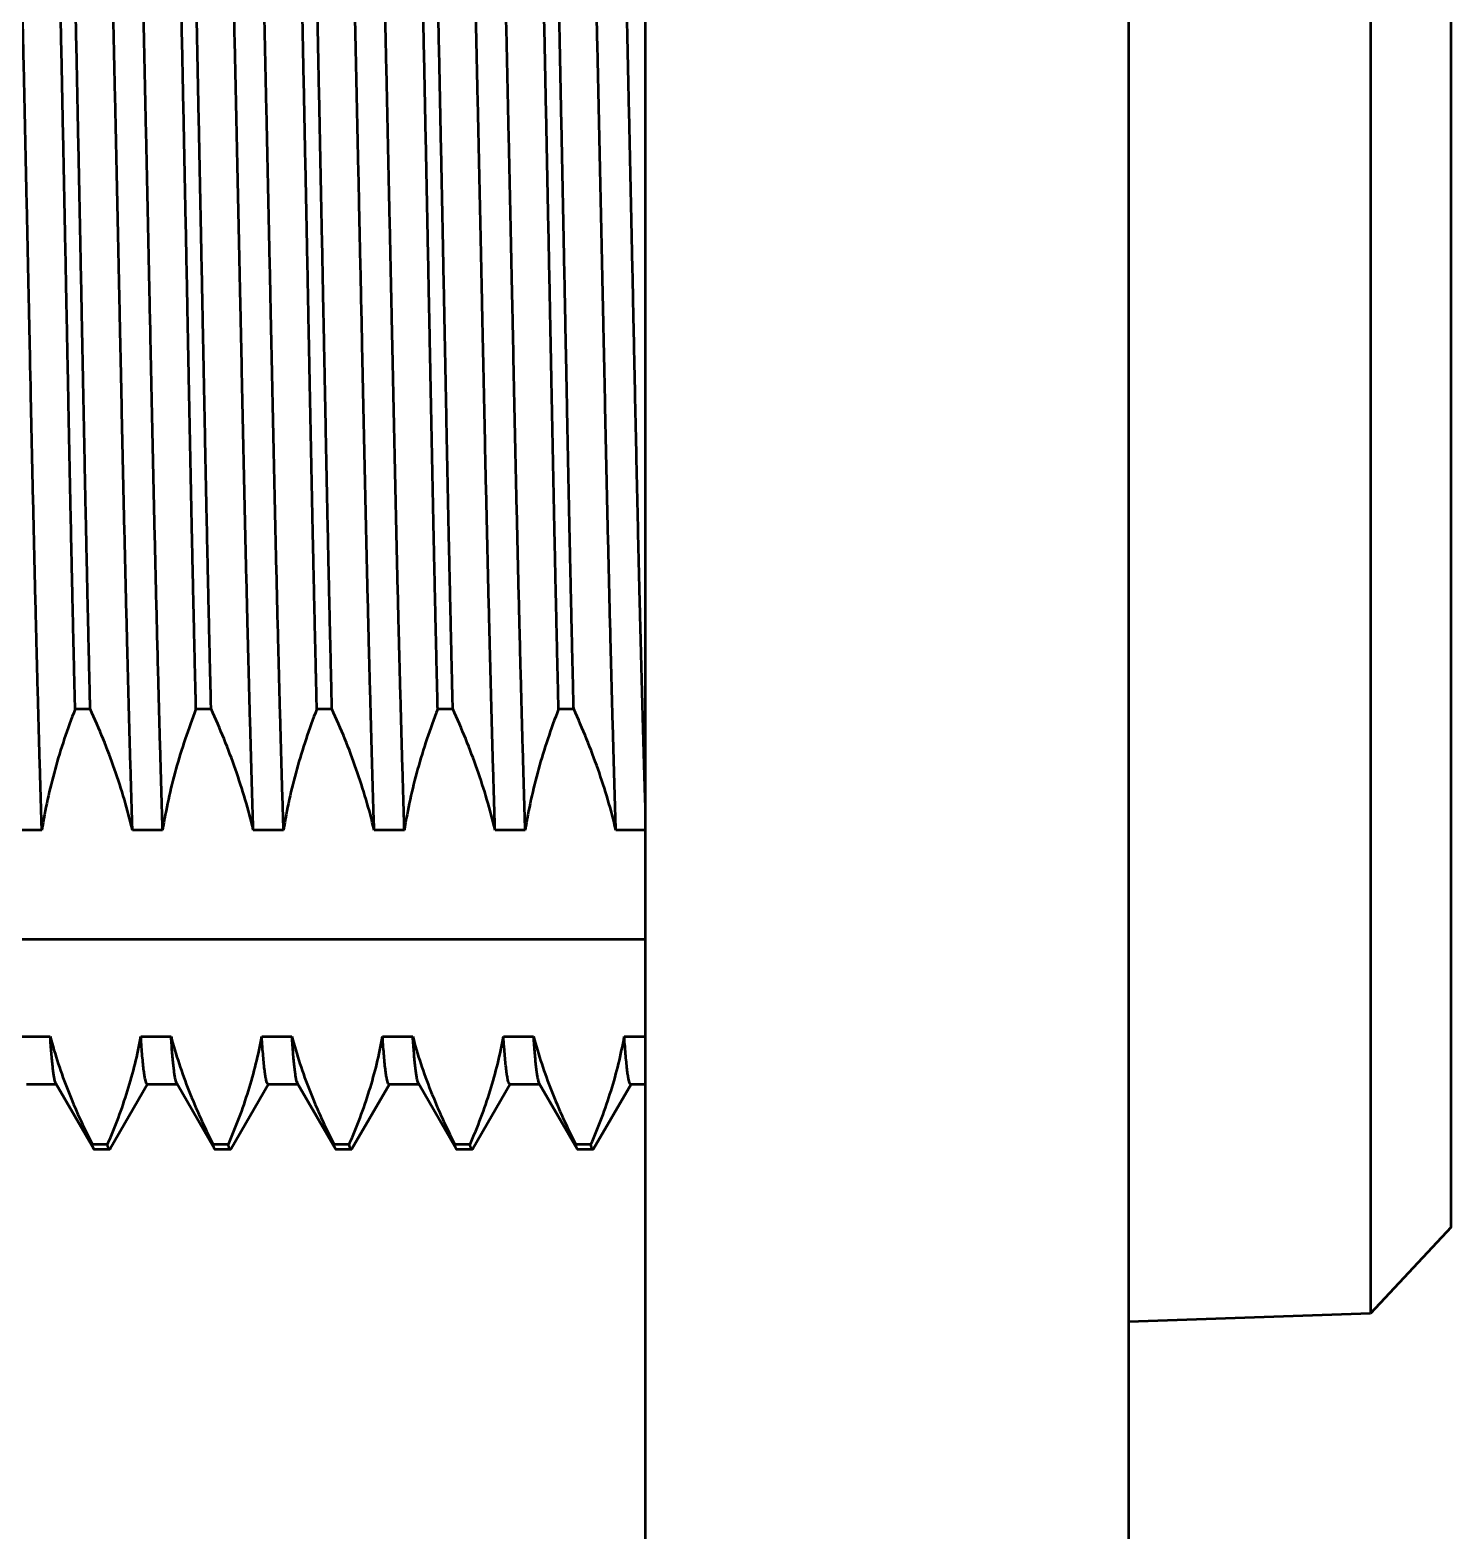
# Model space of a CAD drawing. Header units: millimetres. Extents: x -86 to 841, y -58 to 594.
# Drawn here: x 556.6 to 565.42, y 241.76 to 251.07 of the extents above; entities that cross this region are included whole.
import ezdxf

# ---------------------------------------------------------------- set-up
doc = ezdxf.new("R2010")
doc.units = ezdxf.units.MM
doc.layers.add('Visible (ISO)', color=7, linetype='Continuous', lineweight=50)

msp = doc.modelspace()

# ---------------------------------------------------------------- linework, layer by layer
at = {"layer": 'Visible (ISO)'}
for p, q in [((563.416, 210.6206), (563.416, 312.6206)), ((560.416, 306.1211), (560.416, 217.1085)), ((564.9163, 257.1381), (564.9163, 243.1032)), ((565.416, 243.639), (565.416, 256.6022)), ((556.878, 246.8547), (556.9718, 246.8547)), ((557.628, 246.8547), (557.7218, 246.8547)), ((558.378, 246.8547), (558.4718, 246.8547)), ((559.128, 246.8547), (559.2218, 246.8547)), ((559.878, 246.8547), (559.9718, 246.8547)), ((556.6712, 246.1029), (556.4837, 246.1029)), ((557.4212, 246.1029), (557.2337, 246.1029)), ((558.1712, 246.1029), (557.9837, 246.1029)), ((558.9212, 246.1029), (558.7337, 246.1029)), ((559.6712, 246.1029), (559.4837, 246.1029)), ((560.416, 246.1029), (560.2337, 246.1029)), ((547.8273, 245.4254), (560.416, 245.4254)), ((556.5358, 244.8212), (556.7233, 244.8212)), ((557.2858, 244.8212), (557.4733, 244.8212)), ((558.0358, 244.8212), (558.2233, 244.8212)), ((558.7858, 244.8212), (558.9733, 244.8212)), ((559.5358, 244.8212), (559.7233, 244.8212)), ((560.2858, 244.8212), (560.416, 244.8212)), ((556.5755, 244.5266), (556.7607, 244.5266)), ((556.9931, 244.1243), (556.7585, 244.5306)), ((557.3278, 244.5266), (557.0953, 244.1243)), ((557.3255, 244.5266), (557.5107, 244.5266)), ((557.7431, 244.1243), (557.5085, 244.5306)), ((558.0778, 244.5266), (557.8453, 244.1243)), ((558.0755, 244.5266), (558.2607, 244.5266)), ((558.4931, 244.1243), (558.2585, 244.5306)), ((558.8278, 244.5266), (558.5953, 244.1243)), ((558.8255, 244.5266), (559.0107, 244.5266)), ((559.2431, 244.1243), (559.0085, 244.5306)), ((559.5778, 244.5266), (559.3453, 244.1243)), ((559.5755, 244.5266), (559.7607, 244.5266)), ((559.9931, 244.1243), (559.7585, 244.5306)), ((560.3278, 244.5266), (560.0953, 244.1243)), ((560.3255, 244.5266), (560.416, 244.5266)), ((557.0789, 244.1508), (556.9852, 244.1508)), ((557.0912, 244.1206), (556.9974, 244.1206)), ((557.8289, 244.1508), (557.7352, 244.1508)), ((557.8412, 244.1206), (557.7474, 244.1206)), ((558.5789, 244.1508), (558.4852, 244.1508)), ((558.5912, 244.1206), (558.4974, 244.1206)), ((559.3289, 244.1508), (559.2352, 244.1508)), ((559.3412, 244.1206), (559.2474, 244.1206)), ((560.0789, 244.1508), (559.9852, 244.1508)), ((560.0912, 244.1206), (559.9974, 244.1206)), ((565.416, 243.639), (564.9163, 243.1032)), ((564.9163, 243.1032), (563.416, 243.0508))]:
    msp.add_line(p, q, dxfattribs=at)
for points, weights, knots in [([(556.878, 246.8547), (556.8572, 247.7134), (556.8379, 248.7083), (556.791, 251.1237), (556.7441, 253.2454), (556.6972, 255.367), (556.6504, 255.952), (556.6348, 256.1458), (556.6181, 256.1169)], [0.962660741352, 0.967178132478, 1, 0.923879532511, 1, 0.923879532511, 1, 0.973432397853, 0.965410070246], [0.4578965, 0.4578965, 0.4578965, 0.45982143, 0.45982143, 0.46428571, 0.46428571, 0.46875, 0.46875, 0.47030813, 0.47030813, 0.47030813]), ([(556.9718, 246.8547), (556.9509, 247.7134), (556.9316, 248.7083), (556.8847, 251.1237), (556.8379, 253.2454), (556.791, 255.367), (556.7441, 255.952), (556.7306, 256.1206), (556.7162, 256.1206)], [0.962660741352, 0.967178132478, 1, 0.923879532511, 1, 0.923879532511, 1, 0.976805622715, 0.967746185884], [0.42218222, 0.42218222, 0.42218222, 0.42410714, 0.42410714, 0.42857143, 0.42857143, 0.43303571, 0.43303571, 0.43439601, 0.43439601, 0.43439601]), ([(557.628, 246.8547), (557.6072, 247.7134), (557.5879, 248.7083), (557.541, 251.1237), (557.4941, 253.2454), (557.4472, 255.367), (557.4004, 255.952), (557.3848, 256.1458), (557.3681, 256.1169)], [0.962660741352, 0.967178132478, 1, 0.923879532511, 1, 0.923879532511, 1, 0.973432397853, 0.965410070246], [0.42218222, 0.42218222, 0.42218222, 0.42410714, 0.42410714, 0.42857143, 0.42857143, 0.43303571, 0.43303571, 0.43459384, 0.43459384, 0.43459384]), ([(557.7218, 246.8547), (557.7009, 247.7134), (557.6816, 248.7083), (557.6347, 251.1237), (557.5879, 253.2454), (557.541, 255.367), (557.4941, 255.952), (557.4806, 256.1206), (557.4662, 256.1206)], [0.962660741352, 0.967178132478, 1, 0.923879532511, 1, 0.923879532511, 1, 0.976805622715, 0.967746185884], [0.38646793, 0.38646793, 0.38646793, 0.38839286, 0.38839286, 0.39285714, 0.39285714, 0.39732143, 0.39732143, 0.39868172, 0.39868172, 0.39868172]), ([(558.378, 246.8547), (558.3572, 247.7134), (558.3379, 248.7083), (558.291, 251.1237), (558.2441, 253.2454), (558.1972, 255.367), (558.1504, 255.952), (558.1348, 256.1458), (558.1181, 256.1169)], [0.962660741352, 0.967178132478, 1, 0.923879532511, 1, 0.923879532511, 1, 0.973432397853, 0.965410070246], [0.38646793, 0.38646793, 0.38646793, 0.38839286, 0.38839286, 0.39285714, 0.39285714, 0.39732143, 0.39732143, 0.39887956, 0.39887956, 0.39887956]), ([(558.4718, 246.8547), (558.4509, 247.7134), (558.4316, 248.7083), (558.3847, 251.1237), (558.3379, 253.2454), (558.291, 255.367), (558.2441, 255.952), (558.2306, 256.1206), (558.2162, 256.1206)], [0.962660741352, 0.967178132478, 1, 0.923879532511, 1, 0.923879532511, 1, 0.976805622715, 0.967746185884], [0.35075365, 0.35075365, 0.35075365, 0.35267857, 0.35267857, 0.35714286, 0.35714286, 0.36160714, 0.36160714, 0.36296744, 0.36296744, 0.36296744]), ([(559.128, 246.8547), (559.1072, 247.7134), (559.0879, 248.7083), (559.041, 251.1237), (558.9941, 253.2454), (558.9472, 255.367), (558.9004, 255.952), (558.8848, 256.1458), (558.8681, 256.1169)], [0.962660741352, 0.967178132478, 1, 0.923879532511, 1, 0.923879532511, 1, 0.973432397853, 0.965410070246], [0.35075365, 0.35075365, 0.35075365, 0.35267857, 0.35267857, 0.35714286, 0.35714286, 0.36160714, 0.36160714, 0.36316527, 0.36316527, 0.36316527]), ([(559.2218, 246.8547), (559.2009, 247.7134), (559.1816, 248.7083), (559.1347, 251.1237), (559.0879, 253.2454), (559.041, 255.367), (558.9941, 255.952), (558.9806, 256.1206), (558.9662, 256.1206)], [0.962660741352, 0.967178132478, 1, 0.923879532511, 1, 0.923879532511, 1, 0.976805622714, 0.967746185884], [0.31503936, 0.31503936, 0.31503936, 0.31696429, 0.31696429, 0.32142857, 0.32142857, 0.32589286, 0.32589286, 0.32725315, 0.32725315, 0.32725315]), ([(559.878, 246.8547), (559.8572, 247.7134), (559.8379, 248.7083), (559.791, 251.1237), (559.7441, 253.2454), (559.6972, 255.367), (559.6504, 255.952), (559.6348, 256.1458), (559.6181, 256.1169)], [0.962660741352, 0.967178132478, 1, 0.923879532511, 1, 0.923879532511, 1, 0.973432397853, 0.965410070246], [0.31503936, 0.31503936, 0.31503936, 0.31696429, 0.31696429, 0.32142857, 0.32142857, 0.32589286, 0.32589286, 0.32745098, 0.32745098, 0.32745098]), ([(559.9718, 246.8547), (559.9509, 247.7134), (559.9316, 248.7083), (559.8847, 251.1237), (559.8379, 253.2454), (559.791, 255.367), (559.7441, 255.952), (559.7306, 256.1206), (559.7162, 256.1206)], [0.962660741352, 0.967178132478, 1, 0.923879532511, 1, 0.923879532511, 1, 0.976805622715, 0.967746185884], [0.27932507, 0.27932507, 0.27932507, 0.28125, 0.28125, 0.28571429, 0.28571429, 0.29017857, 0.29017857, 0.29153887, 0.29153887, 0.29153887]), ([(556.6712, 246.1029), (556.6362, 247.2298), (556.6035, 248.8038), (556.5566, 251.0558), (556.5097, 253.034), (556.4629, 255.0121), (556.416, 255.5575), (556.4025, 255.7147), (556.388, 255.7147)], [0.968998828714, 0.945548623307, 1, 0.923879532511, 1, 0.923879532511, 1, 0.976805622714, 0.967746185884], [0.45662798, 0.45662798, 0.45662798, 0.45982143, 0.45982143, 0.46428571, 0.46428571, 0.46875, 0.46875, 0.4701103, 0.4701103, 0.4701103]), ([(557.2337, 246.1029), (557.1987, 247.2298), (557.166, 248.8038), (557.1191, 251.0558), (557.0722, 253.034), (557.0254, 255.0121), (556.9785, 255.5575), (556.9671, 255.6899), (556.955, 255.7108)], [0.968998828714, 0.945548623307, 1, 0.923879532511, 1, 0.923879532511, 1, 0.980392598618, 0.970886296234], [0.4209137, 0.4209137, 0.4209137, 0.42410714, 0.42410714, 0.42857143, 0.42857143, 0.43303571, 0.43303571, 0.43418564, 0.43418564, 0.43418564]), ([(557.4212, 246.1029), (557.3862, 247.2298), (557.3535, 248.8038), (557.3066, 251.0558), (557.2597, 253.034), (557.2129, 255.0121), (557.166, 255.5575), (557.1525, 255.7147), (557.138, 255.7147)], [0.968998828714, 0.945548623307, 1, 0.923879532511, 1, 0.923879532511, 1, 0.976805622714, 0.967746185884], [0.4209137, 0.4209137, 0.4209137, 0.42410714, 0.42410714, 0.42857143, 0.42857143, 0.43303571, 0.43303571, 0.43439601, 0.43439601, 0.43439601]), ([(557.9837, 246.1029), (557.9487, 247.2298), (557.916, 248.8038), (557.8691, 251.0558), (557.8222, 253.034), (557.7754, 255.0121), (557.7285, 255.5575), (557.7171, 255.6899), (557.705, 255.7108)], [0.968998828714, 0.945548623307, 1, 0.923879532511, 1, 0.923879532511, 1, 0.980392598618, 0.970886296234], [0.38519941, 0.38519941, 0.38519941, 0.38839286, 0.38839286, 0.39285714, 0.39285714, 0.39732143, 0.39732143, 0.39847136, 0.39847136, 0.39847136]), ([(558.1712, 246.1029), (558.1362, 247.2298), (558.1035, 248.8038), (558.0566, 251.0558), (558.0097, 253.034), (557.9629, 255.0121), (557.916, 255.5575), (557.9025, 255.7147), (557.888, 255.7147)], [0.968998828714, 0.945548623307, 1, 0.923879532511, 1, 0.923879532511, 1, 0.976805622714, 0.967746185884], [0.38519941, 0.38519941, 0.38519941, 0.38839286, 0.38839286, 0.39285714, 0.39285714, 0.39732143, 0.39732143, 0.39868172, 0.39868172, 0.39868172]), ([(558.7337, 246.1029), (558.6987, 247.2298), (558.666, 248.8038), (558.6191, 251.0558), (558.5722, 253.034), (558.5254, 255.0121), (558.4785, 255.5575), (558.4671, 255.6899), (558.455, 255.7108)], [0.968998828714, 0.945548623307, 1, 0.923879532511, 1, 0.923879532511, 1, 0.980392598618, 0.970886296234], [0.34948513, 0.34948513, 0.34948513, 0.35267857, 0.35267857, 0.35714286, 0.35714286, 0.36160714, 0.36160714, 0.36275707, 0.36275707, 0.36275707]), ([(558.9212, 246.1029), (558.8862, 247.2298), (558.8535, 248.8038), (558.8066, 251.0558), (558.7597, 253.034), (558.7129, 255.0121), (558.666, 255.5575), (558.6525, 255.7147), (558.638, 255.7147)], [0.968998828714, 0.945548623307, 1, 0.923879532511, 1, 0.923879532511, 1, 0.976805622714, 0.967746185884], [0.34948513, 0.34948513, 0.34948513, 0.35267857, 0.35267857, 0.35714286, 0.35714286, 0.36160714, 0.36160714, 0.36296744, 0.36296744, 0.36296744]), ([(559.4837, 246.1029), (559.4487, 247.2298), (559.416, 248.8038), (559.3691, 251.0558), (559.3222, 253.034), (559.2754, 255.0121), (559.2285, 255.5575), (559.2171, 255.6899), (559.205, 255.7108)], [0.968998828714, 0.945548623307, 1, 0.923879532511, 1, 0.923879532511, 1, 0.980392598618, 0.970886296234], [0.31377084, 0.31377084, 0.31377084, 0.31696429, 0.31696429, 0.32142857, 0.32142857, 0.32589286, 0.32589286, 0.32704278, 0.32704278, 0.32704278]), ([(559.6712, 246.1029), (559.6362, 247.2298), (559.6035, 248.8038), (559.5566, 251.0558), (559.5097, 253.034), (559.4629, 255.0121), (559.416, 255.5575), (559.4025, 255.7147), (559.388, 255.7147)], [0.968998828714, 0.945548623307, 1, 0.923879532511, 1, 0.923879532511, 1, 0.976805622714, 0.967746185884], [0.31377084, 0.31377084, 0.31377084, 0.31696429, 0.31696429, 0.32142857, 0.32142857, 0.32589286, 0.32589286, 0.32725315, 0.32725315, 0.32725315]), ([(560.2337, 246.1029), (560.1987, 247.2298), (560.166, 248.8038), (560.1191, 251.0558), (560.0722, 253.034), (560.0254, 255.0121), (559.9785, 255.5575), (559.9671, 255.6899), (559.955, 255.7108)], [0.968998828714, 0.945548623307, 1, 0.923879532511, 1, 0.923879532511, 1, 0.980392598618, 0.970886296234], [0.27805656, 0.27805656, 0.27805656, 0.28125, 0.28125, 0.28571429, 0.28571429, 0.29017857, 0.29017857, 0.2913285, 0.2913285, 0.2913285]), ([(560.416, 246.2739), (560.3836, 247.3557), (560.3535, 248.8038), (560.3066, 251.0558), (560.2597, 253.034), (560.2129, 255.0121), (560.166, 255.5575), (560.1525, 255.7147), (560.138, 255.7147)], [0.965885064534, 0.949685829147, 1, 0.923879532511, 1, 0.923879532511, 1, 0.976805622714, 0.967746185884], [0.27829919, 0.27829919, 0.27829919, 0.28125, 0.28125, 0.28571429, 0.28571429, 0.29017857, 0.29017857, 0.29153887, 0.29153887, 0.29153887])]:
    msp.add_rational_spline(points, weights, degree=2, knots=knots, dxfattribs=at)
for points, knots in [([(556.878, 246.8547), (556.83, 246.7306), (556.7882, 246.606), (556.7186, 246.3551), (556.691, 246.2294), (556.6712, 246.1029)], [-0.1383794, -0.1383794, -0.1383794, -0.1383794, -0.0692014, -0.0692014, 0, 0, 0, 0]), ([(557.2337, 246.1029), (557.2041, 246.2295), (557.1669, 246.3553), (557.0789, 246.6061), (557.0281, 246.7308), (556.9718, 246.8547)], [-0.1392069, -0.1392069, -0.1392069, -0.1392069, -0.0696465, -0.0696465, 0, 0, 0, 0]), ([(557.628, 246.8547), (557.58, 246.7306), (557.5382, 246.606), (557.4686, 246.3551), (557.441, 246.2294), (557.4212, 246.1029)], [-0.1383794, -0.1383794, -0.1383794, -0.1383794, -0.0692014, -0.0692014, 0, 0, 0, 0]), ([(557.9837, 246.1029), (557.9541, 246.2295), (557.9169, 246.3553), (557.8289, 246.6061), (557.7781, 246.7308), (557.7218, 246.8547)], [-0.1392069, -0.1392069, -0.1392069, -0.1392069, -0.0696465, -0.0696465, 0, 0, 0, 0]), ([(558.378, 246.8547), (558.33, 246.7306), (558.2882, 246.606), (558.2186, 246.3551), (558.191, 246.2294), (558.1712, 246.1029)], [-0.1383794, -0.1383794, -0.1383794, -0.1383794, -0.0692014, -0.0692014, 0, 0, 0, 0]), ([(558.7337, 246.1029), (558.7041, 246.2295), (558.6669, 246.3553), (558.5789, 246.6061), (558.5281, 246.7308), (558.4718, 246.8547)], [-0.1392069, -0.1392069, -0.1392069, -0.1392069, -0.0696465, -0.0696465, 0, 0, 0, 0]), ([(559.128, 246.8547), (559.08, 246.7306), (559.0382, 246.606), (558.9686, 246.3551), (558.941, 246.2294), (558.9212, 246.1029)], [-0.1383794, -0.1383794, -0.1383794, -0.1383794, -0.0692014, -0.0692014, 0, 0, 0, 0]), ([(559.4837, 246.1029), (559.4541, 246.2295), (559.4169, 246.3553), (559.3289, 246.6061), (559.2781, 246.7308), (559.2218, 246.8547)], [-0.1392069, -0.1392069, -0.1392069, -0.1392069, -0.0696465, -0.0696465, 0, 0, 0, 0]), ([(559.878, 246.8547), (559.83, 246.7306), (559.7882, 246.606), (559.7186, 246.3551), (559.691, 246.2294), (559.6712, 246.1029)], [-0.1383794, -0.1383794, -0.1383794, -0.1383794, -0.0692014, -0.0692014, 0, 0, 0, 0]), ([(560.2337, 246.1029), (560.2041, 246.2295), (560.1669, 246.3553), (560.0789, 246.6061), (560.0281, 246.7308), (559.9718, 246.8547)], [-0.1392069, -0.1392069, -0.1392069, -0.1392069, -0.0696465, -0.0696465, 0, 0, 0, 0]), ([(556.7233, 244.8212), (556.7528, 244.7083), (556.7901, 244.5961), (556.8781, 244.3725), (556.9288, 244.2613), (556.9852, 244.1508)], [-0.1392079, -0.1392079, -0.1392079, -0.1392079, -0.0696475, -0.0696475, -0.000001, -0.000001, -0.000001, -0.000001]), ([(557.0789, 244.1508), (557.1269, 244.2614), (557.1688, 244.3726), (557.2384, 244.5963), (557.266, 244.7084), (557.2858, 244.8212)], [-0.1383794, -0.1383794, -0.1383794, -0.1383794, -0.0692014, -0.0692014, 0, 0, 0, 0]), ([(557.4733, 244.8212), (557.5028, 244.7083), (557.5401, 244.5961), (557.6281, 244.3725), (557.6788, 244.2613), (557.7352, 244.1508)], [-0.1392079, -0.1392079, -0.1392079, -0.1392079, -0.0696475, -0.0696475, -0.000001, -0.000001, -0.000001, -0.000001]), ([(557.8289, 244.1508), (557.8769, 244.2614), (557.9188, 244.3726), (557.9884, 244.5963), (558.016, 244.7084), (558.0358, 244.8212)], [-0.1383794, -0.1383794, -0.1383794, -0.1383794, -0.0692014, -0.0692014, 0, 0, 0, 0]), ([(558.2233, 244.8212), (558.2528, 244.7083), (558.2901, 244.5961), (558.3781, 244.3725), (558.4288, 244.2613), (558.4852, 244.1508)], [-0.1392079, -0.1392079, -0.1392079, -0.1392079, -0.0696475, -0.0696475, -0.000001, -0.000001, -0.000001, -0.000001]), ([(558.5789, 244.1508), (558.6269, 244.2614), (558.6688, 244.3726), (558.7384, 244.5963), (558.766, 244.7084), (558.7858, 244.8212)], [-0.1383794, -0.1383794, -0.1383794, -0.1383794, -0.0692014, -0.0692014, 0, 0, 0, 0]), ([(558.9733, 244.8212), (559.0028, 244.7083), (559.0401, 244.5961), (559.1281, 244.3725), (559.1788, 244.2613), (559.2352, 244.1508)], [-0.1392079, -0.1392079, -0.1392079, -0.1392079, -0.0696475, -0.0696475, -0.000001, -0.000001, -0.000001, -0.000001]), ([(559.3289, 244.1508), (559.3769, 244.2614), (559.4188, 244.3726), (559.4884, 244.5963), (559.516, 244.7084), (559.5358, 244.8212)], [-0.1383794, -0.1383794, -0.1383794, -0.1383794, -0.0692014, -0.0692014, 0, 0, 0, 0]), ([(559.7233, 244.8212), (559.7528, 244.7083), (559.7901, 244.5961), (559.8781, 244.3725), (559.9288, 244.2613), (559.9852, 244.1508)], [-0.1392079, -0.1392079, -0.1392079, -0.1392079, -0.0696475, -0.0696475, -0.000001, -0.000001, -0.000001, -0.000001]), ([(560.0789, 244.1508), (560.1269, 244.2614), (560.1688, 244.3726), (560.2384, 244.5963), (560.266, 244.7084), (560.2858, 244.8212)], [-0.1383794, -0.1383794, -0.1383794, -0.1383794, -0.0692014, -0.0692014, 0, 0, 0, 0])]:
    msp.add_open_spline(points, degree=3, knots=knots, dxfattribs=at)
for points, weights in [([(556.7585, 244.5306), (556.7408, 244.5611), (556.7233, 244.8212)], [0.965263472204, 0.957095981797, 0.968998828714]), ([(557.3255, 244.5266), (557.3056, 244.5266), (557.2858, 244.8212)], [0.967746185884, 0.955537588594, 0.968998828714]), ([(557.5085, 244.5306), (557.4908, 244.5611), (557.4733, 244.8212)], [0.965263472204, 0.957095981797, 0.968998828714]), ([(558.0755, 244.5266), (558.0556, 244.5266), (558.0358, 244.8212)], [0.967746185884, 0.955537588594, 0.968998828714]), ([(558.2585, 244.5306), (558.2408, 244.5611), (558.2233, 244.8212)], [0.965263472204, 0.957095981797, 0.968998828714]), ([(558.8255, 244.5266), (558.8056, 244.5266), (558.7858, 244.8212)], [0.967746185884, 0.955537588594, 0.968998828714]), ([(559.0085, 244.5306), (558.9908, 244.5611), (558.9733, 244.8212)], [0.965263472204, 0.957095981797, 0.968998828714]), ([(559.5755, 244.5266), (559.5556, 244.5266), (559.5358, 244.8212)], [0.967746185884, 0.955537588594, 0.968998828714]), ([(559.7585, 244.5306), (559.7408, 244.5611), (559.7233, 244.8212)], [0.965263472204, 0.957095981797, 0.968998828714]), ([(560.3255, 244.5266), (560.3056, 244.5266), (560.2858, 244.8212)], [0.967746185884, 0.955537588594, 0.968998828714]), ([(556.9974, 244.1206), (556.9913, 244.1206), (556.9852, 244.1508)], [0.967746185884, 0.963985807299, 0.962660741352]), ([(557.0953, 244.1243), (557.0872, 244.1102), (557.0789, 244.1508)], [0.970653896792, 0.964446291959, 0.962660741352]), ([(557.7474, 244.1206), (557.7413, 244.1206), (557.7352, 244.1508)], [0.967746185884, 0.963985807299, 0.962660741352]), ([(557.8453, 244.1243), (557.8372, 244.1102), (557.8289, 244.1508)], [0.970653896792, 0.964446291959, 0.962660741352]), ([(558.4974, 244.1206), (558.4913, 244.1206), (558.4852, 244.1508)], [0.967746185884, 0.963985807299, 0.962660741352]), ([(558.5953, 244.1243), (558.5872, 244.1102), (558.5789, 244.1508)], [0.970653896792, 0.964446291959, 0.962660741352]), ([(559.2474, 244.1206), (559.2413, 244.1206), (559.2352, 244.1508)], [0.967746185884, 0.963985807299, 0.962660741352]), ([(559.3453, 244.1243), (559.3372, 244.1102), (559.3289, 244.1508)], [0.970653896792, 0.964446291959, 0.962660741352]), ([(559.9974, 244.1206), (559.9913, 244.1206), (559.9852, 244.1508)], [0.967746185884, 0.963985807299, 0.962660741352]), ([(560.0953, 244.1243), (560.0872, 244.1102), (560.0789, 244.1508)], [0.970653896792, 0.964446291959, 0.962660741352])]:
    msp.add_rational_spline(points, weights, degree=2, dxfattribs=at)

doc.saveas('drawing.dxf')
